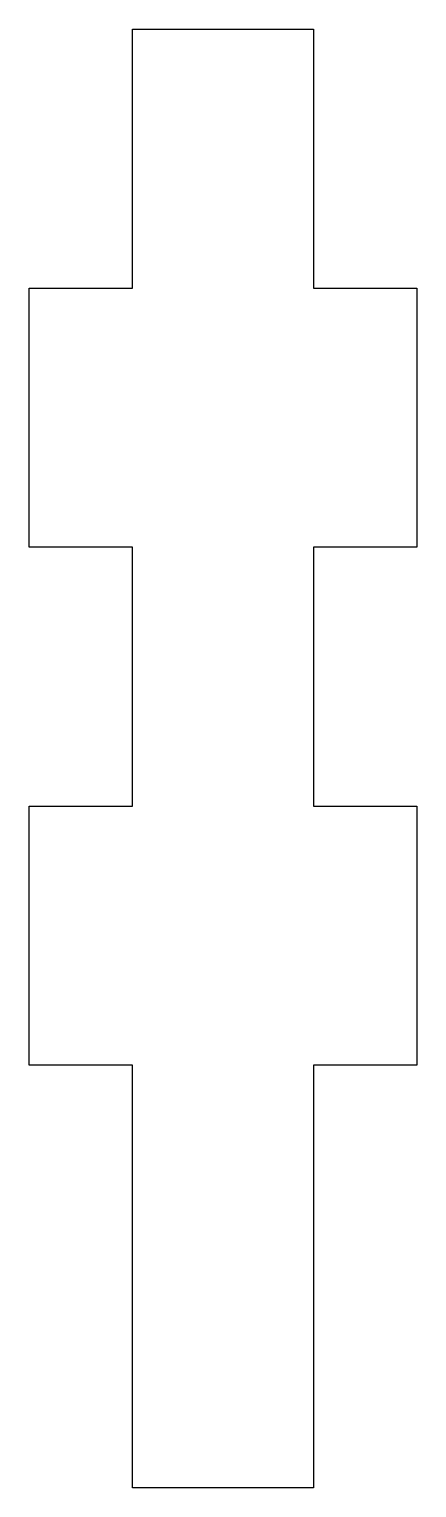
# Model space of a CAD drawing. Header units: inches. Extents: x -0.38 to 0.38, y -0.4 to 2.42.
import ezdxf

# ---------------------------------------------------------------- set-up
doc = ezdxf.new("R2010")
doc.units = ezdxf.units.IN
doc.layers.get('0').update_dxf_attribs({"linetype": 'CONTINUOUS'})

msp = doc.modelspace()

# ---------------------------------------------------------------- linework, layer by layer
msp.add_lwpolyline([(-0.175, 1.4164), (-0.375, 1.4164), (-0.375, 1.9164), (-0.175, 1.9164), (-0.175, 2.4164), (0.175, 2.4164), (0.175, 1.9164), (0.375, 1.9164), (0.375, 1.4164), (0.175, 1.4164), (0.175, 0.9164), (0.375, 0.9164), (0.375, 0.4164), (0.175, 0.4164), (0.175, -0.4), (-0.175, -0.4), (-0.175, 0.4164), (-0.375, 0.4164), (-0.375, 0.9164), (-0.175, 0.9164)], close=True)

doc.saveas('drawing.dxf')
